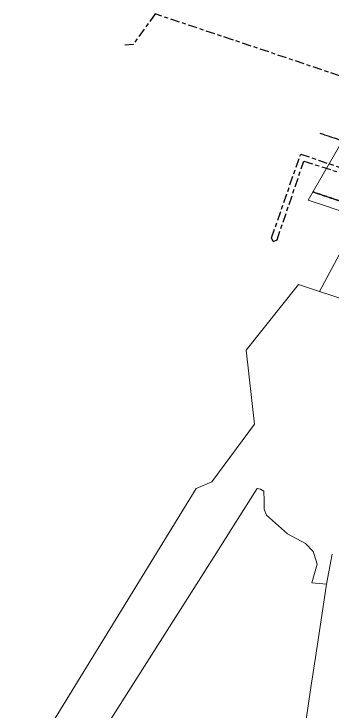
# Model space of a CAD drawing. Header units: metres. Extents: x 317295 to 318227, y 6256675 to 6257944.
# Drawn here: x 317431.8 to 317571.5, y 6256992.8 to 6257298.7 of the extents above; entities that cross this region are included whole.
import ezdxf

# ---------------------------------------------------------------- set-up
doc = ezdxf.new("R2010")
doc.units = ezdxf.units.M
doc.linetypes.add('Cable Exist OH', pattern=[1, 1, 0])
doc.linetypes.add('Cable Exist UG', pattern=[8.2, 4, -1.2, 1.8, -1.2])
doc.layers.add('Cadastre Land Parcels_SP_EXT', color=9, linetype='Continuous', lineweight=5)
doc.layers.add('Cadastre Roads_SP_EXT', color=9, linetype='Continuous', lineweight=5)
for name, color, linetype in [('Mains_HV_EXT', 7, 'Continuous'), ('Mains_LV_EXT', 7, 'Continuous'), ('Mains_SL_EXT', 7, 'Continuous')]:
    doc.layers.add(name, color=color, linetype=linetype)

msp = doc.modelspace()

# ---------------------------------------------------------------- linework, layer by layer
at = {"layer": 'Cadastre Land Parcels_SP_EXT', "linetype": 'Continuous'}
msp.add_lwpolyline([(317601.34, 6257203.48), (317601.35, 6257203.5), (317583.42, 6257209.41), (317566.03, 6257176.97), (317577.76, 6257173.13), (317601.34, 6257203.48)], close=True, dxfattribs=at)
for points in [[(317577.76, 6257173.13), (317566.03, 6257176.97), (317556.83, 6257180.02), (317533.85, 6257151.18), (317537.49, 6257118.75), (317518.72, 6257093.37), (317511.82, 6257090.44), (317493.23, 6257060.17), (317431.81, 6256960.18)], [(317453.67, 6256956.81), (317519.72, 6257060.71), (317532.81, 6257081.31), (317538.63, 6257090.46), (317538.69, 6257090.45), (317539.39, 6257090.34), (317540.08, 6257090.21), (317541.57, 6257089.26), (317541.77, 6257085.22), (317541.76, 6257081.36), (317542.76, 6257078.82), (317551.98, 6257070.56), (317559.92, 6257066.3), (317563.26, 6257062.86), (317563.65, 6257061.54), (317564.94, 6257057.21), (317562.69, 6257049.1), (317569.06, 6257048.55), (317571.62, 6257061.69)]]:
    msp.add_lwpolyline(points, dxfattribs=at)
at = {"layer": 'Cadastre Roads_SP_EXT', "linetype": 'Continuous'}
msp.add_lwpolyline([(317614.43, 6257220.33), (317628.14, 6257237.78), (317638, 6257253.99), (317591.31, 6257269.32), (317576.97, 6257244.59), (317560.95, 6257217), (317569.01, 6257214.28), (317580.45, 6257210.41), (317583.42, 6257209.41), (317601.35, 6257203.5), (317614.43, 6257220.33)], close=True, dxfattribs=at)
msp.add_lwpolyline([(317571.62, 6257061.69), (317569.06, 6257048.55), (317564.51, 6257018.19), (317562.23, 6257003.12), (317559.99, 6256988.18)], dxfattribs=at)
at = {"layer": 'Mains_HV_EXT', "linetype": 'Cable Exist UG'}
for points in [[(317610.96, 6257219.29), (317627.29, 6257246.7), (317629.23, 6257253.27), (317527.84, 6257287.33), (317493.79, 6257298.68), (317484.2, 6257285.31), (317480.5, 6257284.92)], [(317545.61, 6257198.88), (317544.95, 6257200.43), (317557.74, 6257237.21), (317610.93, 6257219.11)], [(317545.61, 6257198.88), (317547.35, 6257199.62), (317559.14, 6257234.11), (317610.37, 6257217.78)]]:
    msp.add_lwpolyline(points, dxfattribs=at)
at = {"layer": 'Mains_LV_EXT', "linetype": 'Cable Exist OH'}
msp.add_lwpolyline([(317562.94, 6257220.64), (317595.27, 6257209.79)], dxfattribs=at)
at = {"layer": 'Mains_SL_EXT', "linetype": 'Cable Exist OH'}
for points in [[(317566.12, 6257246.38), (317609.3, 6257232.1)], [(317595.27, 6257209.79), (317563, 6257220.62)]]:
    msp.add_lwpolyline(points, dxfattribs=at)

doc.saveas('drawing.dxf')
